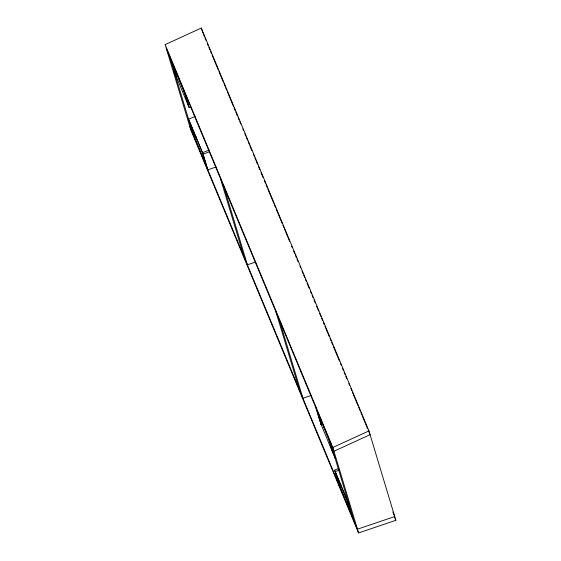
<?xml version="1.0" encoding="UTF-8"?>
<svg xmlns="http://www.w3.org/2000/svg" width="561" height="561" viewBox="0 0 561 561"><rect width="100%" height="100%" fill="white"/><g stroke="black" fill="none" stroke-linecap="round" stroke-linejoin="round"><path stroke-width="0.84" d="M165.137 44.621L201.252 28.05L368.949 430.911L395.863 520.306L358.563 532.95L190.866 130.089L165.137 44.621L332.834 447.482L358.563 532.95M332.834 447.482L368.949 430.911M177.949 76.093L176.35 76.731L172.536 64.045M170.439 59.01L184.415 92.586L183.735 90.349L189.057 107.439L190.684 106.793M195.032 116.541L188.538 119.128L202.507 152.697L207.219 168.279L192.556 132.48M202.507 152.704L209.008 150.117M216.104 166.996L207.85 169.794L203.138 154.212L209.639 151.624M322.61 423.548L320.99 424.2L321.187 424.866L315.885 407.763M339.349 485.707L334.644 470.132L338.704 468.512M339.98 487.221L335.275 471.64L339.335 470.02M196.308 136.954L194.653 137.515L190.831 124.837M255.669 262.001L247.38 264.806L223.916 186.869M311.222 395.449L302.933 398.261L279.462 320.317M339.966 487.221L339.286 484.985L340.948 484.423M204.295 36.388L201.252 28.05M204.926 37.917L205.88 40.203M207.212 43.4L208.229 45.848M208.874 47.397L209.905 49.873M210.536 51.395L211.581 53.905M212.205 55.392L215.529 63.386M215.606 63.575L217.191 67.383M217.289 67.608L218.292 70.027M218.965 71.64L223.327 82.116M223.993 83.729L225.003 86.142M225.676 87.754L226.679 90.174M227.352 91.787L233.39 106.295M234.063 107.901L235.066 110.321M235.739 111.934L237.415 115.966M238.088 117.579L239.091 119.991M239.764 121.604L240.767 124.023M242.787 128.862L243.453 130.468M244.799 133.693L245.802 136.113M246.475 137.726L247.478 140.145M248.151 141.758L249.154 144.17M249.827 145.783L251.84 150.621M253.186 153.84L254.189 156.26M254.862 157.872L255.865 160.292M256.538 161.905L257.492 164.191M258.446 166.484L259.715 169.534M261.04 172.718L263.053 177.556M264.399 180.782L265.402 183.202M266.075 184.821L267.085 187.241M267.758 188.854L273.803 203.377M274.476 204.989L275.479 207.409M276.152 209.022L282.197 223.544M282.87 225.157L283.88 227.577M284.546 229.197L289.588 241.293M291.601 246.139L292.274 247.752M293.613 250.977L294.623 253.397M295.296 255.01L296.306 257.429M296.972 259.042L297.982 261.468M299.995 266.307L300.668 267.92M302.014 271.145L303.017 273.565M303.69 275.185L304.7 277.604M305.373 279.217L306.376 281.636M307.049 283.249L309.062 288.088M310.408 291.32L311.418 293.74M312.084 295.352L313.038 297.639M313.992 299.932L315.261 302.982M316.586 306.166L318.599 310.997M319.609 313.417L320.948 316.642M321.621 318.255L322.631 320.675M323.297 322.287L324.307 324.707M324.98 326.32L329.342 336.796M330.008 338.409L331.018 340.829M331.691 342.441L332.694 344.861M333.367 346.474L339.405 360.982M340.415 363.402L341.088 365.015M342.427 368.24L343.437 370.66M344.103 372.266L345.113 374.685M345.786 376.298L346.789 378.717M348.802 383.556L349.475 385.169M350.814 388.394L351.824 390.814M352.497 392.427L353.5 394.839M353.612 395.105L355.176 398.871M355.274 399.102L357.939 405.498M358.605 407.097L360.267 411.094M360.884 412.58L361.929 415.091M362.56 416.606L366.256 425.483M366.585 426.283L367.539 428.569M368.177 430.098L370.085 434.677L333.963 451.247L166.266 48.379M392.826 511.969L394.734 516.548L357.434 529.191L189.737 126.323M394.516 517.074L395.863 520.306M331.144 445.09L316.495 409.278L320.99 424.193L335.162 458.442M174.254 71.696L188.433 105.938M335.268 471.633L349.244 505.209M188.734 119.802L203.138 154.212M334.644 470.132L335.275 471.64M335.471 472.306L349.447 505.875M339.286 484.985L353.262 518.56M330.471 442.853L353.935 520.797M329.048 440.055L332.869 452.734M347.35 500.84L351.165 513.525M275.97 311.923L299.434 389.867M220.424 178.475L243.888 256.419M169.766 56.773L193.229 134.717M184.38 91.85L189.057 107.439"/></g></svg>
